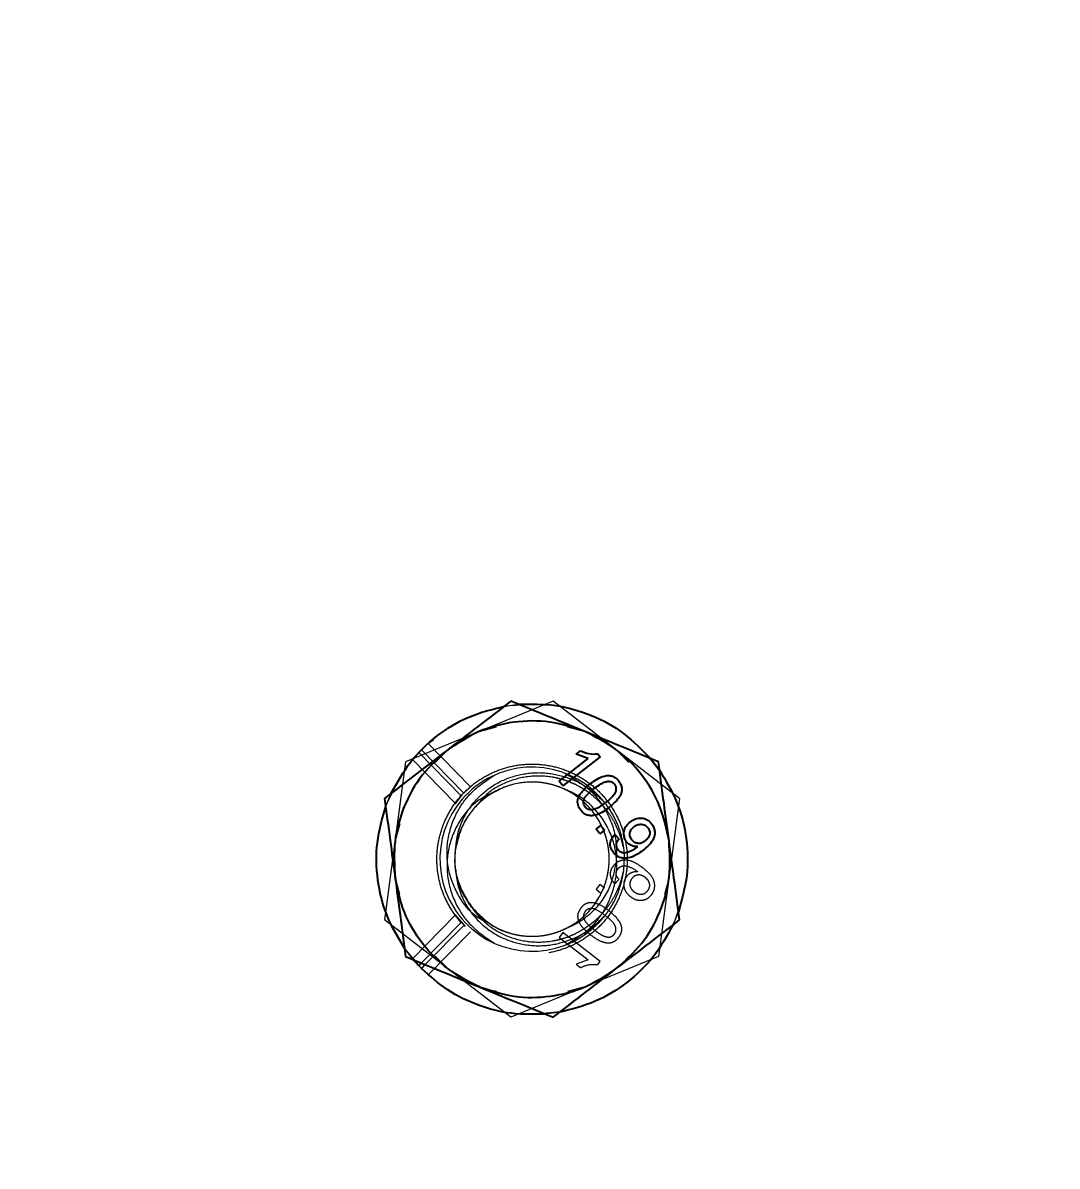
# Model space of a CAD drawing. Header units: millimetres. Extents: x 861 to 27901, y 673 to 17923.
# Drawn here: x 10244.9 to 10333.9, y 6566.1 to 6664.5 of the extents above; entities that cross this region are included whole.
import ezdxf

# ---------------------------------------------------------------- set-up
doc = ezdxf.new("R2010")
doc.units = ezdxf.units.MM
doc.header["$LTSCALE"] = 33.3
doc.linetypes.add('HIDDEN', pattern=[1.905, 1.27, -0.635])
doc.layers.add('CAPA_1', color=7, linetype='Continuous')
doc.styles.add('SLDTEXTSTYLE0', font='TXT', dxfattribs={"width": 0.75})
doc.dimstyles.new('SLDDIMSTYLE0', dxfattribs={"dimtxt": 66.6, "dimasz": 66.6, "dimexe": 0, "dimexo": 0.0625, "dimgap": 16.65, "dimtad": 2, "dimdec": 0, "dimlfac": 1.261261, "dimrnd": 1e-09, "dimzin": 12, "dimdsep": 46, "dimtxsty": 'SLDTEXTSTYLE0', "dimsah": 1, "dimcen": 0.09, "dimadec": 0, "dimazin": 3, "dimtfac": 1, "dimtdec": 0, "dimtofl": 0, "dimtmove": 0, "dimatfit": 3, "dimfxl": 1, "dimfrac": 2, "dimtolj": 1, "dimtzin": 12, "dimarcsym": 0})

# ---------------------------------------------------------------- blocks, each defined once
blk = doc.blocks.new('_D_13')
at = {"layer": 'CAPA_1', "transparency": 16777216}
for p, q in [((9823.174, 6912.246), (14695.32, 6912.246)), ((14662.02, 6912.246), (14662.02, 5357.984)), ((14240.181, 5357.984), (14695.32, 5357.984))]:
    blk.add_line(p, q, dxfattribs=at)
for points in [[(14662.02, 6912.246), (14651.774, 6845.646), (14672.266, 6845.646)], [(14662.02, 5357.984), (14672.266, 5424.584), (14651.774, 5424.584)]]:
    blk.add_solid(points, dxfattribs=at)
at = {"layer": 'CAPA_1', "transparency": 16777216, "insert": (14576.168, 6036.695), "char_height": 66.6, "attachment_point": 1, "rotation": 90, "style": 'SLDTEXTSTYLE0'}
blk.add_mtext('1960', dxfattribs=at)
blk = doc.blocks.new('_D_14')
at = {"layer": 'CAPA_1', "transparency": 16777216}
for p, q in [((9780.883, 6954.537), (9780.883, 7862.551)), ((10855.14, 5883.492), (10855.14, 7862.551)), ((9780.883, 7829.251), (10855.14, 7829.251))]:
    blk.add_line(p, q, dxfattribs=at)
for points in [[(9780.883, 7829.251), (9847.483, 7819.005), (9847.483, 7839.498)], [(10855.14, 7829.251), (10788.54, 7839.498), (10788.54, 7819.005)]]:
    blk.add_solid(points, dxfattribs=at)
at = {"layer": 'CAPA_1', "transparency": 16777216, "insert": (10219.591, 7915.103), "char_height": 66.6, "attachment_point": 1, "style": 'SLDTEXTSTYLE0'}
blk.add_mtext('1355', dxfattribs=at)

msp = doc.modelspace()

# ---------------------------------------------------------------- linework, layer by layer
at = {"color": 1, "linetype": 'HIDDEN', "lineweight": 18}
for p, q in [((10290.521, 6606.115), (10277.826, 6600.879)), ((10285.729, 6605.493), (10286.604, 6605.713)), ((10286.325, 6605.676), (10287.56, 6605.84)), ((10286.868, 6605.748), (10288.203, 6605.819)), ((10301.403, 6597.738), (10290.521, 6606.115)), ((10284.174, 6603.497), (10285.656, 6603.892)), ((10291.76, 6603.892), (10293.258, 6603.488)), ((10279.191, 6601.917), (10279.772, 6602.471)), ((10279.772, 6602.471), (10280.24, 6602.815)), ((10283.408, 6598.746), (10279.772, 6602.471)), ((10278.583, 6601.191), (10278.958, 6601.676)), ((10278.958, 6601.676), (10282.594, 6597.952)), ((10282.822, 6598.198), (10279.191, 6601.917)), ((10281.372, 6601.838), (10280.371, 6600.84)), ((10295.962, 6601.927), (10297.046, 6600.84)), ((10277.826, 6600.879), (10276.013, 6587.267)), ((10278.424, 6601.074), (10282.086, 6597.322)), ((10298.714, 6601.349), (10299.825, 6599.904)), ((10298.925, 6601.153), (10299.685, 6600.166)), ((10276.281, 6597.445), (10276.914, 6598.709)), ((10283.408, 6598.746), (10282.822, 6598.198)), ((10283.542, 6598.839), (10283.408, 6598.746)), ((10286.32, 6598.699), (10286.169, 6598.621)), ((10293.725, 6598.615), (10293.544, 6598.785)), ((10276.108, 6597.025), (10276.583, 6598.177)), ((10282.594, 6597.952), (10282.098, 6597.274)), ((10301.403, 6597.738), (10299.59, 6584.126)), ((10275.979, 6596.462), (10276.191, 6597.227)), ((10277.319, 6595.554), (10276.919, 6594.073)), ((10277.319, 6589.451), (10276.919, 6590.95)), ((10295.831, 6590.38), (10296.19, 6590.762)), ((10296.373, 6590.629), (10296.569, 6591.472)), ((10297.748, 6591.477), (10297.825, 6591.415)), ((10300.497, 6590.932), (10300.097, 6589.451)), ((10294.535, 6590.323), (10294.216, 6589.91)), ((10294.216, 6589.91), (10294.63, 6589.591)), ((10294.949, 6590.005), (10294.535, 6590.323)), ((10283.333, 6588.678), (10283.711, 6588.152)), ((10278.424, 6583.931), (10282.086, 6587.682)), ((10282.059, 6587.729), (10282.945, 6586.703)), ((10282.594, 6587.053), (10282.086, 6587.682)), ((10301.308, 6587.98), (10300.833, 6586.828)), ((10301.451, 6588.603), (10301.034, 6587.313)), ((10286.895, 6578.89), (10276.013, 6587.267)), ((10279.188, 6583.564), (10282.594, 6587.053)), ((10282.822, 6586.807), (10279.522, 6583.426)), ((10300.935, 6587.073), (10300.509, 6586.307)), ((10283.408, 6586.258), (10279.772, 6582.534)), ((10291.35, 6586.186), (10291.032, 6585.772)), ((10291.032, 6585.772), (10293.546, 6583.836)), ((10294.577, 6583.702), (10291.35, 6586.186)), ((10293.253, 6586.052), (10293.783, 6586.431)), ((10279.262, 6583.03), (10277.707, 6584.884)), ((10278.424, 6583.931), (10277.731, 6584.839)), ((10281.454, 6583.078), (10280.371, 6584.165)), ((10299.59, 6584.126), (10286.895, 6578.89)), ((10293.546, 6583.836), (10292.497, 6583.458)), ((10292.497, 6583.458), (10292.879, 6583.164)), ((10294.372, 6583.435), (10294.577, 6583.702)), ((10293.243, 6581.508), (10291.76, 6581.113)), ((10291.168, 6579.352), (10289.334, 6579.177)), ((10291.092, 6579.329), (10289.856, 6579.164))]:
    msp.add_line(p, q, dxfattribs=at)
at = {"color": 7, "linetype": 'Continuous', "lineweight": 25}
for p, q in [((10292.497, 6601.547), (10292.879, 6601.841)), ((10293.546, 6601.168), (10292.497, 6601.547)), ((10294.372, 6601.569), (10294.577, 6601.303)), ((10291.032, 6599.233), (10293.546, 6601.168)), ((10294.577, 6601.303), (10291.35, 6598.819)), ((10291.35, 6598.819), (10291.032, 6599.233)), ((10294.216, 6595.095), (10294.63, 6595.414)), ((10294.535, 6594.681), (10294.216, 6595.095)), ((10294.949, 6595), (10294.535, 6594.681)), ((10294.63, 6595.414), (10294.949, 6595)), ((10295.831, 6594.625), (10296.19, 6594.243)), ((10297.748, 6593.528), (10297.825, 6593.59)), ((10278.958, 6583.329), (10278.424, 6583.931)), ((10278.958, 6583.329), (10279.188, 6583.564)), ((10279.191, 6583.087), (10279.522, 6583.426))]:
    msp.add_line(p, q, dxfattribs=at)
at = {"color": 1, "linetype": 'HIDDEN', "lineweight": 18}
msp.add_arc((10288.708, 6592.502), 7.929, 37.58761, 307.58761, dxfattribs=at)
at = {"color": 7, "linetype": 'Continuous', "lineweight": 25}
for points in [[(10276.583, 6598.177), (10277.101, 6599.111), (10278.136, 6600.978), (10280.474, 6603.199), (10283.22, 6604.891), (10285.29, 6605.414), (10286.325, 6605.676)], [(10287.56, 6605.84), (10288.627, 6605.859), (10290.762, 6605.896), (10293.855, 6604.981), (10296.693, 6603.45), (10298.181, 6601.919), (10298.925, 6601.153)], [(10293.243, 6603.497), (10292.253, 6603.82), (10290.273, 6604.467), (10287.122, 6604.41), (10284.066, 6603.64), (10282.325, 6602.498), (10281.454, 6601.927)], [(10300.497, 6594.073), (10300.282, 6595.092), (10299.852, 6597.13), (10298.227, 6599.83), (10296.033, 6602.091), (10294.173, 6603.028), (10293.243, 6603.497)], [(10281.454, 6601.927), (10280.679, 6601.231), (10279.129, 6599.84), (10277.603, 6597.082), (10276.741, 6594.051), (10276.86, 6591.972), (10276.919, 6590.932)], [(10299.685, 6600.166), (10300.235, 6599.251), (10301.334, 6597.42), (10302.089, 6594.285), (10302.181, 6591.061), (10301.599, 6589.007), (10301.308, 6587.98)], [(10277.731, 6584.839), (10277.181, 6585.754), (10276.082, 6587.585), (10275.328, 6590.72), (10275.235, 6593.944), (10275.817, 6595.998), (10276.108, 6597.025)], [(10295.962, 6583.078), (10296.738, 6583.774), (10298.288, 6585.165), (10299.813, 6587.922), (10300.675, 6590.953), (10300.556, 6593.033), (10300.497, 6594.073)], [(10284.174, 6581.508), (10283.244, 6581.976), (10281.383, 6582.913), (10279.189, 6585.175), (10277.564, 6587.875), (10277.134, 6589.913), (10276.919, 6590.932)], [(10300.833, 6586.828), (10300.316, 6585.894), (10299.28, 6584.027), (10296.942, 6581.806), (10294.196, 6580.114), (10292.127, 6579.591), (10291.092, 6579.329)], [(10289.856, 6579.164), (10288.876, 6579.142), (10286.916, 6579.097), (10284.054, 6579.85), (10281.387, 6581.131), (10279.923, 6582.435), (10279.191, 6583.087)], [(10284.174, 6581.508), (10285.164, 6581.184), (10287.144, 6580.538), (10290.294, 6580.595), (10293.35, 6581.364), (10295.092, 6582.507), (10295.962, 6583.078)]]:
    msp.add_open_spline(points, degree=3, dxfattribs=at)
for points, knots in [([(10286.895, 6606.115), (10285.944, 6605.383), (10284.159, 6604.009), (10282.315, 6602.59), (10281.454, 6601.927)], [0, 0, 0, 0, 0.532771, 1, 1, 1, 1]), ([(10293.243, 6603.497), (10292.238, 6603.911), (10290.087, 6604.798), (10288.004, 6605.657), (10286.895, 6606.115)], [0, 0, 0, 0, 0.4672291, 1, 1, 1, 1]), ([(10299.59, 6600.879), (10298.481, 6601.337), (10296.398, 6602.195), (10294.247, 6603.082), (10293.243, 6603.497)], [0, 0, 0, 0, 0.532771, 1, 1, 1, 1]), ([(10281.454, 6601.927), (10280.592, 6601.263), (10278.749, 6599.844), (10276.964, 6598.47), (10276.013, 6597.738)], [0, 0, 0, 0, 0.467229, 1, 1, 1, 1]), ([(10292.879, 6601.841), (10293.118, 6601.738), (10293.595, 6601.532), (10294.113, 6601.557), (10294.372, 6601.569)], [0, 0, 0, 0, 0.500866, 1, 1, 1, 1]), ([(10300.497, 6594.073), (10300.353, 6595.15), (10300.046, 6597.456), (10299.749, 6599.689), (10299.59, 6600.879)], [0, 0, 0, 0, 0.467229, 1, 1, 1, 1]), ([(10293.738, 6599.01), (10293.924, 6599.145), (10294.296, 6599.416), (10294.833, 6599.662), (10295.294, 6599.723), (10295.639, 6599.665), (10295.942, 6599.496), (10296.094, 6599.322), (10296.17, 6599.234)], [0, 0, 0, 0, 0.250482, 0.500346, 0.631705, 0.750221, 0.874987, 1, 1, 1, 1]), ([(10292.657, 6597.679), (10292.71, 6597.814), (10292.816, 6598.085), (10293.18, 6598.546), (10293.515, 6598.824), (10293.738, 6599.01)], [0, 0, 0, 0, 0.249754, 0.499871, 1, 1, 1, 1]), ([(10293.273, 6597.005), (10293.229, 6597.076), (10293.142, 6597.218), (10293.133, 6597.473), (10293.19, 6597.717), (10293.471, 6598.133), (10293.797, 6598.391), (10294.058, 6598.597)], [0, 0, 0, 0, 0.124696, 0.249462, 0.374432, 0.499637, 1, 1, 1, 1]), ([(10294.058, 6598.597), (10294.239, 6598.729), (10294.512, 6598.928), (10294.911, 6599.143), (10295.132, 6599.188), (10295.242, 6599.211)], [0, 0, 0, 0, 0.500372, 0.750515, 1, 1, 1, 1]), ([(10295.794, 6598.952), (10295.838, 6598.881), (10295.928, 6598.74), (10295.941, 6598.484), (10295.88, 6598.24), (10295.603, 6597.821), (10295.275, 6597.562), (10295.013, 6597.356)], [0, 0, 0, 0, 0.124745, 0.249484, 0.374471, 0.499648, 1, 1, 1, 1]), ([(10295.242, 6599.211), (10295.295, 6599.209), (10295.401, 6599.206), (10295.553, 6599.156), (10295.69, 6599.073), (10295.759, 6598.992), (10295.794, 6598.952)], [0, 0, 0, 0, 0.2501585, 0.5001556, 0.7500324, 1, 1, 1, 1]), ([(10296.17, 6599.234), (10296.234, 6599.138), (10296.363, 6598.947), (10296.451, 6598.606), (10296.423, 6598.255), (10296.128, 6597.623), (10295.685, 6597.244), (10295.33, 6596.941)], [0, 0, 0, 0, 0.125373, 0.250644, 0.375698, 0.501113, 1, 1, 1, 1]), ([(10276.013, 6597.738), (10276.171, 6596.549), (10276.469, 6594.316), (10276.776, 6592.01), (10276.919, 6590.932)], [0, 0, 0, 0, 0.532771, 1, 1, 1, 1]), ([(10292.901, 6596.718), (10292.807, 6596.863), (10292.666, 6597.081), (10292.629, 6597.382), (10292.633, 6597.552), (10292.649, 6597.636), (10292.657, 6597.679)], [0, 0, 0, 0, 0.498795, 0.749148, 0.874576, 1, 1, 1, 1]), ([(10295.33, 6596.941), (10295.144, 6596.805), (10294.773, 6596.535), (10294.24, 6596.293), (10293.781, 6596.229), (10293.435, 6596.284), (10293.128, 6596.457), (10292.977, 6596.631), (10292.901, 6596.718)], [0, 0, 0, 0, 0.250476, 0.500347, 0.625768, 0.750176, 0.87497, 1, 1, 1, 1]), ([(10295.013, 6597.356), (10294.747, 6597.156), (10294.415, 6596.906), (10293.941, 6596.743), (10293.69, 6596.749), (10293.446, 6596.824), (10293.331, 6596.945), (10293.273, 6597.005)], [0, 0, 0, 0, 0.50041, 0.625613, 0.75058, 0.875344, 1, 1, 1, 1]), ([(10296.835, 6594.005), (10296.789, 6594.072), (10296.696, 6594.207), (10296.619, 6594.44), (10296.594, 6594.685), (10296.622, 6594.929), (10296.698, 6595.163), (10296.86, 6595.449), (10297.045, 6595.612), (10297.169, 6595.72)], [0, 0, 0, 0, 0.125074, 0.250064, 0.373261, 0.500199, 0.624296, 0.750369, 1, 1, 1, 1]), ([(10297.169, 6595.72), (10297.313, 6595.816), (10297.53, 6595.961), (10297.868, 6596.041), (10298.128, 6596.049), (10298.382, 6596.002), (10298.705, 6595.872), (10298.882, 6595.683), (10299.001, 6595.556)], [0, 0, 0, 0, 0.249869, 0.376454, 0.500348, 0.627239, 0.750824, 1, 1, 1, 1]), ([(10299.001, 6595.556), (10299.064, 6595.462), (10299.188, 6595.274), (10299.271, 6594.943), (10299.272, 6594.604), (10299.149, 6594.168), (10298.807, 6593.706), (10298.459, 6593.425), (10298.284, 6593.284)], [0, 0, 0, 0, 0.1250636, 0.2500896, 0.37511, 0.5001694, 0.749441, 1, 1, 1, 1]), ([(10295.689, 6593.096), (10295.611, 6593.215), (10295.493, 6593.395), (10295.433, 6593.675), (10295.432, 6593.959), (10295.546, 6594.307), (10295.735, 6594.519), (10295.831, 6594.625)], [0, 0, 0, 0, 0.249859, 0.375718, 0.500481, 0.749846, 1, 1, 1, 1]), ([(10297.304, 6594.165), (10297.245, 6594.255), (10297.157, 6594.39), (10297.118, 6594.602), (10297.125, 6594.762), (10297.167, 6594.918), (10297.265, 6595.11), (10297.385, 6595.218), (10297.465, 6595.29)], [0, 0, 0, 0, 0.249521, 0.373851, 0.499889, 0.624096, 0.750315, 1, 1, 1, 1]), ([(10297.465, 6595.29), (10297.56, 6595.353), (10297.749, 6595.48), (10298.041, 6595.524), (10298.266, 6595.493), (10298.481, 6595.412), (10298.599, 6595.289), (10298.678, 6595.206)], [0, 0, 0, 0, 0.25025, 0.499842, 0.629576, 0.750665, 1, 1, 1, 1]), ([(10298.678, 6595.206), (10298.736, 6595.113), (10298.823, 6594.974), (10298.846, 6594.756), (10298.826, 6594.594), (10298.771, 6594.439), (10298.659, 6594.251), (10298.534, 6594.144), (10298.452, 6594.072)], [0, 0, 0, 0, 0.249017, 0.372138, 0.499365, 0.623562, 0.749893, 1, 1, 1, 1]), ([(10296.19, 6594.243), (10296.132, 6594.173), (10296.027, 6594.048), (10295.948, 6593.854), (10295.938, 6593.699), (10295.961, 6593.577), (10296.007, 6593.462), (10296.054, 6593.395), (10296.078, 6593.361)], [0, 0, 0, 0, 0.276477, 0.499318, 0.623718, 0.749496, 0.874756, 1, 1, 1, 1]), ([(10297.825, 6593.59), (10297.732, 6593.587), (10297.545, 6593.579), (10297.273, 6593.66), (10297.022, 6593.794), (10296.897, 6593.935), (10296.835, 6594.005)], [0, 0, 0, 0, 0.248943, 0.49945, 0.750285, 1, 1, 1, 1]), ([(10298.452, 6594.072), (10298.362, 6594.012), (10298.225, 6593.92), (10298.015, 6593.862), (10297.851, 6593.854), (10297.692, 6593.882), (10297.49, 6593.966), (10297.379, 6594.085), (10297.304, 6594.165)], [0, 0, 0, 0, 0.249976, 0.378222, 0.500342, 0.627452, 0.750811, 1, 1, 1, 1]), ([(10301.403, 6587.267), (10301.245, 6588.456), (10300.948, 6590.689), (10300.64, 6592.995), (10300.497, 6594.073)], [0, 0, 0, 0, 0.532771, 1, 1, 1, 1]), ([(10298.284, 6593.284), (10298.086, 6593.14), (10297.691, 6592.852), (10297.115, 6592.605), (10296.623, 6592.566), (10296.26, 6592.643), (10295.933, 6592.819), (10295.771, 6593.004), (10295.689, 6593.096)], [0, 0, 0, 0, 0.250485, 0.500119, 0.627899, 0.750092, 0.874994, 1, 1, 1, 1]), ([(10296.078, 6593.361), (10296.131, 6593.303), (10296.236, 6593.186), (10296.451, 6593.08), (10296.687, 6593.044), (10297.15, 6593.147), (10297.482, 6593.359), (10297.748, 6593.528)], [0, 0, 0, 0, 0.125207, 0.25031, 0.375339, 0.50062, 1, 1, 1, 1]), ([(10276.919, 6590.932), (10277.063, 6589.855), (10277.37, 6587.548), (10277.668, 6585.315), (10277.826, 6584.126)], [0, 0, 0, 0, 0.467229, 1, 1, 1, 1]), ([(10295.962, 6583.078), (10296.824, 6583.741), (10298.667, 6585.16), (10300.452, 6586.534), (10301.403, 6587.267)], [0, 0, 0, 0, 0.467229, 1, 1, 1, 1]), ([(10277.826, 6584.126), (10278.936, 6583.668), (10281.018, 6582.809), (10283.169, 6581.922), (10284.174, 6581.508)], [0, 0, 0, 0, 0.532771, 1, 1, 1, 1]), ([(10290.521, 6578.89), (10291.472, 6579.622), (10293.257, 6580.996), (10295.101, 6582.415), (10295.962, 6583.078)], [0, 0, 0, 0, 0.532771, 1, 1, 1, 1]), ([(10284.174, 6581.508), (10285.179, 6581.093), (10287.329, 6580.206), (10289.412, 6579.348), (10290.521, 6578.89)], [0, 0, 0, 0, 0.467229, 1, 1, 1, 1])]:
    msp.add_open_spline(points, degree=3, knots=knots, dxfattribs=at)
at = {"color": 1, "linetype": 'HIDDEN', "lineweight": 18}
for points in [[(10282.086, 6587.682), (10281.802, 6588.123), (10281.232, 6589.005), (10280.717, 6590.504), (10280.478, 6592.063), (10280.547, 6593.642), (10280.914, 6595.178), (10281.568, 6596.616), (10282.484, 6597.903), (10283.629, 6598.991), (10284.96, 6599.841), (10286.429, 6600.422), (10287.982, 6600.711), (10289.562, 6600.699), (10291.11, 6600.385), (10292.57, 6599.782), (10293.888, 6598.911), (10295.016, 6597.805), (10295.912, 6596.504), (10296.543, 6595.056), (10296.886, 6593.514), (10296.929, 6591.935), (10296.67, 6590.377), (10296.118, 6588.897), (10295.294, 6587.549), (10294.228, 6586.384), (10292.959, 6585.443), (10291.534, 6584.761), (10290.005, 6584.364), (10288.429, 6584.267), (10286.861, 6584.47), (10285.366, 6584.973), (10283.978, 6585.738), (10283.208, 6586.451), (10282.822, 6586.807)], [(10283.446, 6588.451), (10282.994, 6589.201), (10282.092, 6590.7), (10281.961, 6593.389), (10282.799, 6595.898), (10284.552, 6597.903), (10286.934, 6599.081), (10289.587, 6599.26), (10292.106, 6598.409), (10294.108, 6596.659), (10295.287, 6594.276), (10295.465, 6591.623), (10294.614, 6589.104), (10292.865, 6587.103), (10290.479, 6585.921), (10287.839, 6585.753), (10285.273, 6586.568), (10284.055, 6587.824), (10283.446, 6588.451)], [(10294.991, 6597.339), (10295.285, 6596.908), (10295.873, 6596.048), (10296.408, 6594.57), (10296.685, 6593.024), (10296.607, 6591.984), (10296.568, 6591.464)], [(10283.446, 6588.451), (10283.199, 6588.812), (10282.706, 6589.533), (10282.258, 6590.77), (10282.026, 6592.066), (10282.092, 6592.937), (10282.124, 6593.372)]]:
    msp.add_open_spline(points, degree=3, dxfattribs=at)
for points, knots in [([(10285.077, 6586.948), (10284.725, 6587.108), (10283.598, 6587.619), (10282.277, 6589.33), (10281.355, 6591.701), (10281.347, 6594.263), (10282.1, 6596.439), (10283.446, 6598.388), (10284.713, 6599.234), (10285.472, 6599.741)], [0, 0, 0, 0, 0.0732264, 0.2347096, 0.3940996, 0.5545736, 0.7120391, 0.8274559, 1, 1, 1, 1]), ([(10282.124, 6593.372), (10282.175, 6593.838), (10282.277, 6594.758), (10282.885, 6596.324), (10284.007, 6597.889), (10285.744, 6599.179), (10287.727, 6599.891), (10289.827, 6600.031), (10291.883, 6599.57), (10293.669, 6598.653), (10294.579, 6597.748), (10294.991, 6597.339)], [0, 0, 0, 0, 0.081677, 0.16135, 0.291035, 0.413148, 0.534221, 0.654764, 0.776345, 0.898838, 1, 1, 1, 1]), ([(10296.568, 6593.541), (10296.477, 6593.911), (10296.294, 6594.651), (10295.861, 6595.598), (10295.359, 6596.431), (10294.774, 6597.186), (10293.84, 6598.105), (10292.867, 6598.739), (10292.006, 6599.124), (10291.526, 6599.303), (10291.001, 6599.458), (10289.982, 6599.67), (10288.444, 6599.714), (10286.5, 6599.2), (10284.93, 6598.33), (10284.251, 6597.488), (10283.999, 6597.176)], [0, 0, 0, 0, 0.069953, 0.139917, 0.190192, 0.248551, 0.314879, 0.430246, 0.459213, 0.488205, 0.524204, 0.55973, 0.679272, 0.802424, 0.926676, 1, 1, 1, 1]), ([(10291.559, 6599.901), (10292.381, 6599.408), (10293.794, 6598.561), (10295.273, 6596.485), (10295.993, 6594.493), (10295.974, 6593.108), (10295.967, 6592.608)], [0, 0, 0, 0, 0.314695, 0.54128, 0.834453, 1, 1, 1, 1]), ([(10283.446, 6588.451), (10283.641, 6588.218), (10284.128, 6587.635), (10284.839, 6587.079), (10285.489, 6586.687), (10285.947, 6586.454), (10286.528, 6586.217), (10286.967, 6586.089), (10287.208, 6586.033), (10287.208, 6586.033), (10287.209, 6586.033), (10287.21, 6586.033), (10287.211, 6586.032), (10287.215, 6586.031), (10287.222, 6586.03), (10287.236, 6586.027), (10287.265, 6586.02), (10287.333, 6586.005), (10287.543, 6585.962), (10288.258, 6585.848), (10289.07, 6585.844), (10289.857, 6585.957), (10290.309, 6586.05), (10290.816, 6586.196), (10291.263, 6586.367), (10291.535, 6586.492), (10291.807, 6586.625), (10292.153, 6586.815), (10292.628, 6587.131), (10293.074, 6587.487), (10293.466, 6587.859), (10293.848, 6588.284), (10294.238, 6588.801), (10294.539, 6589.307), (10294.705, 6589.648), (10294.831, 6589.923), (10294.978, 6590.289), (10295.145, 6590.835), (10295.264, 6591.393), (10295.339, 6591.992), (10295.358, 6592.591), (10295.324, 6593.143), (10295.26, 6593.617), (10295.191, 6593.956), (10295.14, 6594.157), (10295.073, 6594.407), (10294.957, 6594.776), (10294.75, 6595.274), (10294.534, 6595.701), (10294.32, 6596.061), (10293.976, 6596.568), (10293.43, 6597.214), (10292.638, 6597.889), (10291.853, 6598.371), (10291.121, 6598.704), (10290.425, 6598.932), (10289.722, 6599.078), (10289.007, 6599.149), (10287.774, 6599.141), (10286.015, 6598.719), (10284.091, 6597.447), (10282.65, 6595.605), (10282.299, 6594.116), (10282.124, 6593.372)], [0, 0, 0, 0, 0.025018, 0.062505, 0.073457, 0.087536, 0.104741, 0.12507, 0.12508, 0.125088, 0.125103, 0.125129, 0.125176, 0.125264, 0.125429, 0.125753, 0.126422, 0.127908, 0.131491, 0.144058, 0.187539, 0.197474, 0.209566, 0.225509, 0.240805, 0.248969, 0.250106, 0.265748, 0.281391, 0.297034, 0.312676, 0.325838, 0.344007, 0.365974, 0.374124, 0.375253, 0.390902, 0.40655, 0.422199, 0.437847, 0.456199, 0.471384, 0.483402, 0.495485, 0.499868, 0.500438, 0.516867, 0.531646, 0.544773, 0.556248, 0.566071, 0.595236, 0.625559, 0.651348, 0.670843, 0.691621, 0.711565, 0.729805, 0.750654, 0.81299, 0.875327, 0.937663, 1, 1, 1, 1]), ([(10291.559, 6585.104), (10292.379, 6585.597), (10293.791, 6586.444), (10295.282, 6588.52), (10295.977, 6590.572), (10296.048, 6592.87), (10295.445, 6595.132), (10294.12, 6596.935), (10292.678, 6598.037), (10291.838, 6598.389), (10291.419, 6598.565)], [0, 0, 0, 0, 0.165815, 0.285204, 0.439678, 0.538055, 0.684865, 0.841009, 0.920503, 1, 1, 1, 1]), ([(10285.876, 6598.47), (10285.242, 6598.197), (10283.821, 6597.588), (10282.268, 6595.688), (10281.357, 6593.3), (10281.346, 6590.742), (10282.1, 6588.566), (10283.446, 6586.617), (10284.713, 6585.771), (10285.472, 6585.264)], [0, 0, 0, 0, 0.123454, 0.276185, 0.426937, 0.578714, 0.727646, 0.836807, 1, 1, 1, 1]), ([(10300.097, 6595.554), (10300.295, 6595.057), (10300.508, 6594.521), (10300.502, 6593.956), (10300.501, 6593.916)], [0, 0, 0, 0, 0.928699, 1, 1, 1, 1]), ([(10282.124, 6591.633), (10282.175, 6591.167), (10282.277, 6590.247), (10282.885, 6588.681), (10284.007, 6587.116), (10285.744, 6585.826), (10287.727, 6585.114), (10289.827, 6584.974), (10291.883, 6585.434), (10293.669, 6586.352), (10294.579, 6587.257), (10294.991, 6587.666)], [0, 0, 0, 0, 0.081677, 0.1613492, 0.2910351, 0.4131477, 0.5342207, 0.6547644, 0.7763452, 0.8988378, 1, 1, 1, 1]), ([(10295.967, 6592.396), (10295.81, 6591.572), (10295.484, 6589.863), (10294.114, 6588.07), (10292.679, 6586.968), (10291.839, 6586.616), (10291.419, 6586.44)], [0, 0, 0, 0, 0.315902, 0.654861, 0.827426, 1, 1, 1, 1]), ([(10295.689, 6591.909), (10295.611, 6591.789), (10295.493, 6591.61), (10295.433, 6591.33), (10295.432, 6591.046), (10295.546, 6590.698), (10295.735, 6590.486), (10295.831, 6590.38)], [0, 0, 0, 0, 0.249859, 0.375956, 0.500482, 0.749847, 1, 1, 1, 1]), ([(10295.689, 6591.909), (10295.611, 6591.789), (10295.493, 6591.61), (10295.433, 6591.33), (10295.432, 6591.046), (10295.546, 6590.698), (10295.735, 6590.486), (10295.831, 6590.38)], [0, 0, 0, 0, 0.249859, 0.375718, 0.500481, 0.749846, 1, 1, 1, 1]), ([(10298.284, 6591.72), (10298.086, 6591.865), (10297.691, 6592.153), (10297.115, 6592.399), (10296.623, 6592.439), (10296.26, 6592.362), (10295.933, 6592.185), (10295.771, 6592.001), (10295.689, 6591.909)], [0, 0, 0, 0, 0.2504849, 0.5001185, 0.6280399, 0.7500924, 0.8749937, 1, 1, 1, 1]), ([(10296.19, 6590.762), (10296.132, 6590.832), (10296.027, 6590.957), (10295.948, 6591.151), (10295.938, 6591.306), (10295.966, 6591.469), (10296.034, 6591.574), (10296.078, 6591.643)], [0, 0, 0, 0, 0.277074, 0.499914, 0.624834, 0.750381, 1, 1, 1, 1]), ([(10296.078, 6591.643), (10296.131, 6591.702), (10296.236, 6591.819), (10296.451, 6591.924), (10296.687, 6591.961), (10297.15, 6591.857), (10297.482, 6591.646), (10297.748, 6591.477)], [0, 0, 0, 0, 0.125207, 0.25031, 0.375339, 0.50062, 1, 1, 1, 1]), ([(10299.001, 6589.449), (10299.064, 6589.543), (10299.188, 6589.73), (10299.271, 6590.062), (10299.272, 6590.401), (10299.149, 6590.837), (10298.807, 6591.299), (10298.459, 6591.58), (10298.284, 6591.72)], [0, 0, 0, 0, 0.1250636, 0.2500896, 0.37511, 0.5001694, 0.749441, 1, 1, 1, 1]), ([(10296.568, 6591.464), (10296.477, 6591.094), (10296.294, 6590.353), (10295.861, 6589.407), (10295.359, 6588.574), (10294.774, 6587.818), (10293.84, 6586.9), (10292.867, 6586.265), (10292.006, 6585.881), (10291.526, 6585.702), (10291.001, 6585.547), (10289.982, 6585.335), (10288.446, 6585.293), (10286.493, 6585.798), (10284.705, 6586.84), (10283.866, 6587.914), (10283.446, 6588.451)], [0, 0, 0, 0, 0.066556, 0.133122, 0.180955, 0.236479, 0.299586, 0.40935, 0.43691, 0.464494, 0.498745, 0.532545, 0.646281, 0.763453, 0.88167, 1, 1, 1, 1]), ([(10296.568, 6591.464), (10296.472, 6590.955), (10296.278, 6589.936), (10295.78, 6588.87), (10295.377, 6588.208), (10295.158, 6587.886), (10294.925, 6587.576), (10294.725, 6587.336), (10294.534, 6587.123), (10294.18, 6586.747), (10293.822, 6586.45), (10293.544, 6586.22)], [0, 0, 0, 0, 0.249952, 0.499906, 0.562471, 0.625034, 0.687596, 0.750157, 0.77567, 0.825835, 1, 1, 1, 1]), ([(10296.835, 6591), (10296.811, 6590.967), (10296.763, 6590.901), (10296.685, 6590.758), (10296.618, 6590.565), (10296.594, 6590.32), (10296.622, 6590.076), (10296.699, 6589.842), (10296.86, 6589.555), (10297.045, 6589.393), (10297.169, 6589.284)], [0, 0, 0, 0, 0.062611, 0.125226, 0.250194, 0.373586, 0.500286, 0.62458, 0.750412, 1, 1, 1, 1]), ([(10297.825, 6591.415), (10297.732, 6591.418), (10297.543, 6591.426), (10297.272, 6591.344), (10297.021, 6591.21), (10296.897, 6591.07), (10296.835, 6591)], [0, 0, 0, 0, 0.24954, 0.50198, 0.751372, 1, 1, 1, 1]), ([(10297.304, 6590.84), (10297.245, 6590.75), (10297.157, 6590.615), (10297.118, 6590.403), (10297.125, 6590.243), (10297.167, 6590.087), (10297.264, 6589.895), (10297.385, 6589.787), (10297.465, 6589.715)], [0, 0, 0, 0, 0.24952, 0.373528, 0.499888, 0.62379, 0.750316, 1, 1, 1, 1]), ([(10298.452, 6590.932), (10298.362, 6590.993), (10298.225, 6591.085), (10298.015, 6591.143), (10297.851, 6591.151), (10297.692, 6591.122), (10297.49, 6591.039), (10297.379, 6590.92), (10297.304, 6590.84)], [0, 0, 0, 0, 0.249977, 0.377915, 0.500342, 0.627106, 0.750811, 1, 1, 1, 1]), ([(10298.678, 6589.799), (10298.736, 6589.892), (10298.823, 6590.031), (10298.846, 6590.249), (10298.826, 6590.411), (10298.771, 6590.566), (10298.659, 6590.754), (10298.534, 6590.861), (10298.452, 6590.932)], [0, 0, 0, 0, 0.249017, 0.371845, 0.499365, 0.623226, 0.749892, 1, 1, 1, 1]), ([(10298.678, 6589.799), (10298.736, 6589.892), (10298.823, 6590.031), (10298.846, 6590.249), (10298.826, 6590.411), (10298.771, 6590.566), (10298.659, 6590.754), (10298.534, 6590.861), (10298.452, 6590.932)], [0, 0, 0, 0, 0.249017, 0.372138, 0.499365, 0.623562, 0.749893, 1, 1, 1, 1]), ([(10297.465, 6589.715), (10297.56, 6589.652), (10297.749, 6589.525), (10298.041, 6589.48), (10298.266, 6589.511), (10298.481, 6589.592), (10298.599, 6589.716), (10298.678, 6589.799)], [0, 0, 0, 0, 0.2502502, 0.4998414, 0.6292884, 0.7506655, 1, 1, 1, 1]), ([(10297.465, 6589.715), (10297.56, 6589.652), (10297.749, 6589.525), (10298.041, 6589.48), (10298.266, 6589.511), (10298.481, 6589.592), (10298.599, 6589.716), (10298.678, 6589.799)], [0, 0, 0, 0, 0.25025, 0.499842, 0.629576, 0.750665, 1, 1, 1, 1]), ([(10295.33, 6588.064), (10295.144, 6588.199), (10294.773, 6588.47), (10294.24, 6588.712), (10293.781, 6588.776), (10293.435, 6588.72), (10293.128, 6588.548), (10292.977, 6588.374), (10292.901, 6588.286)], [0, 0, 0, 0, 0.250472, 0.500339, 0.626188, 0.75018, 0.874972, 1, 1, 1, 1]), ([(10295.33, 6588.064), (10295.144, 6588.199), (10294.773, 6588.47), (10294.24, 6588.712), (10293.781, 6588.776), (10293.435, 6588.721), (10293.128, 6588.548), (10292.977, 6588.374), (10292.901, 6588.286)], [0, 0, 0, 0, 0.2504758, 0.5003474, 0.6257683, 0.7501762, 0.8749697, 1, 1, 1, 1]), ([(10297.169, 6589.284), (10297.313, 6589.188), (10297.53, 6589.044), (10297.868, 6588.964), (10298.128, 6588.956), (10298.382, 6589.003), (10298.705, 6589.132), (10298.882, 6589.322), (10299.001, 6589.449)], [0, 0, 0, 0, 0.249869, 0.376654, 0.500348, 0.627459, 0.750824, 1, 1, 1, 1]), ([(10292.901, 6588.286), (10292.807, 6588.141), (10292.666, 6587.924), (10292.629, 6587.623), (10292.633, 6587.452), (10292.649, 6587.368), (10292.657, 6587.326)], [0, 0, 0, 0, 0.4987953, 0.7491483, 0.8745764, 1, 1, 1, 1]), ([(10292.901, 6588.286), (10292.808, 6588.141), (10292.668, 6587.924), (10292.62, 6587.58), (10292.645, 6587.411), (10292.657, 6587.326)], [0, 0, 0, 0, 0.499036, 0.74951, 1, 1, 1, 1]), ([(10293.273, 6588), (10293.229, 6587.929), (10293.142, 6587.787), (10293.133, 6587.532), (10293.19, 6587.288), (10293.471, 6586.872), (10293.797, 6586.614), (10294.058, 6586.408)], [0, 0, 0, 0, 0.124696, 0.249462, 0.374432, 0.499637, 1, 1, 1, 1]), ([(10295.013, 6587.649), (10294.747, 6587.849), (10294.415, 6588.098), (10293.941, 6588.262), (10293.69, 6588.256), (10293.446, 6588.181), (10293.331, 6588.06), (10293.273, 6588)], [0, 0, 0, 0, 0.50041, 0.625613, 0.75058, 0.875344, 1, 1, 1, 1]), ([(10296.17, 6585.77), (10296.234, 6585.866), (10296.363, 6586.058), (10296.451, 6586.399), (10296.423, 6586.75), (10296.128, 6587.382), (10295.685, 6587.761), (10295.33, 6588.064)], [0, 0, 0, 0, 0.125373, 0.250644, 0.375698, 0.501113, 1, 1, 1, 1]), ([(10292.657, 6587.326), (10292.71, 6587.191), (10292.816, 6586.92), (10293.18, 6586.459), (10293.515, 6586.181), (10293.738, 6585.995)], [0, 0, 0, 0, 0.249754, 0.499871, 1, 1, 1, 1]), ([(10295.794, 6586.053), (10295.838, 6586.123), (10295.928, 6586.265), (10295.941, 6586.521), (10295.88, 6586.765), (10295.603, 6587.184), (10295.275, 6587.442), (10295.013, 6587.649)], [0, 0, 0, 0, 0.124745, 0.249484, 0.374471, 0.499648, 1, 1, 1, 1]), ([(10293.738, 6585.995), (10293.924, 6585.86), (10294.296, 6585.589), (10294.833, 6585.343), (10295.294, 6585.281), (10295.639, 6585.34), (10295.942, 6585.509), (10296.094, 6585.683), (10296.17, 6585.77)], [0, 0, 0, 0, 0.2504815, 0.5003453, 0.6318665, 0.7502213, 0.8749868, 1, 1, 1, 1]), ([(10294.058, 6586.408), (10294.239, 6586.276), (10294.512, 6586.077), (10294.911, 6585.862), (10295.132, 6585.816), (10295.242, 6585.793)], [0, 0, 0, 0, 0.5003723, 0.7505151, 1, 1, 1, 1]), ([(10295.242, 6585.793), (10295.295, 6585.795), (10295.401, 6585.799), (10295.554, 6585.848), (10295.666, 6585.919), (10295.744, 6585.991), (10295.777, 6586.032), (10295.794, 6586.053)], [0, 0, 0, 0, 0.250055, 0.499949, 0.749722, 0.874857, 1, 1, 1, 1]), ([(10295.242, 6585.793), (10295.295, 6585.795), (10295.401, 6585.799), (10295.553, 6585.848), (10295.69, 6585.932), (10295.759, 6586.012), (10295.794, 6586.053)], [0, 0, 0, 0, 0.250158, 0.500156, 0.750032, 1, 1, 1, 1]), ([(10297.046, 6584.165), (10296.714, 6583.745), (10296.356, 6583.293), (10295.864, 6583.016), (10295.829, 6582.996)], [0, 0, 0, 0, 0.928699, 1, 1, 1, 1]), ([(10292.879, 6583.164), (10293.118, 6583.267), (10293.595, 6583.473), (10294.113, 6583.448), (10294.372, 6583.435)], [0, 0, 0, 0, 0.500866, 1, 1, 1, 1]), ([(10285.656, 6581.113), (10285.127, 6581.191), (10284.556, 6581.274), (10284.07, 6581.562), (10284.036, 6581.582)], [0, 0, 0, 0, 0.928699, 1, 1, 1, 1])]:
    msp.add_open_spline(points, degree=3, knots=knots, dxfattribs=at)

# ---------------------------------------------------------------- dimensions: what is measured, and where the dimension line sits
at = {"layer": 'CAPA_1'}
dim = msp.add_linear_dim(base=(10855.14, 7829.251), p1=(9780.883, 6912.246), p2=(10855.14, 5841.201), dimstyle='SLDDIMSTYLE0', dxfattribs=at)
dim.commit()
dim.dimension.update_dxf_attribs({"geometry": '_D_14', "text_midpoint": (10318.011, 7829.251), "dimtype": 160})
dim = msp.add_linear_dim(base=(14662.02, 5357.984), p1=(9780.883, 6912.246), p2=(14197.89, 5357.984), angle=90, dimstyle='SLDDIMSTYLE0', dxfattribs=at)
dim.commit()
dim.dimension.update_dxf_attribs({"geometry": '_D_13', "text_midpoint": (14662.02, 6135.115), "dimtype": 160})

doc.saveas('drawing.dxf')
